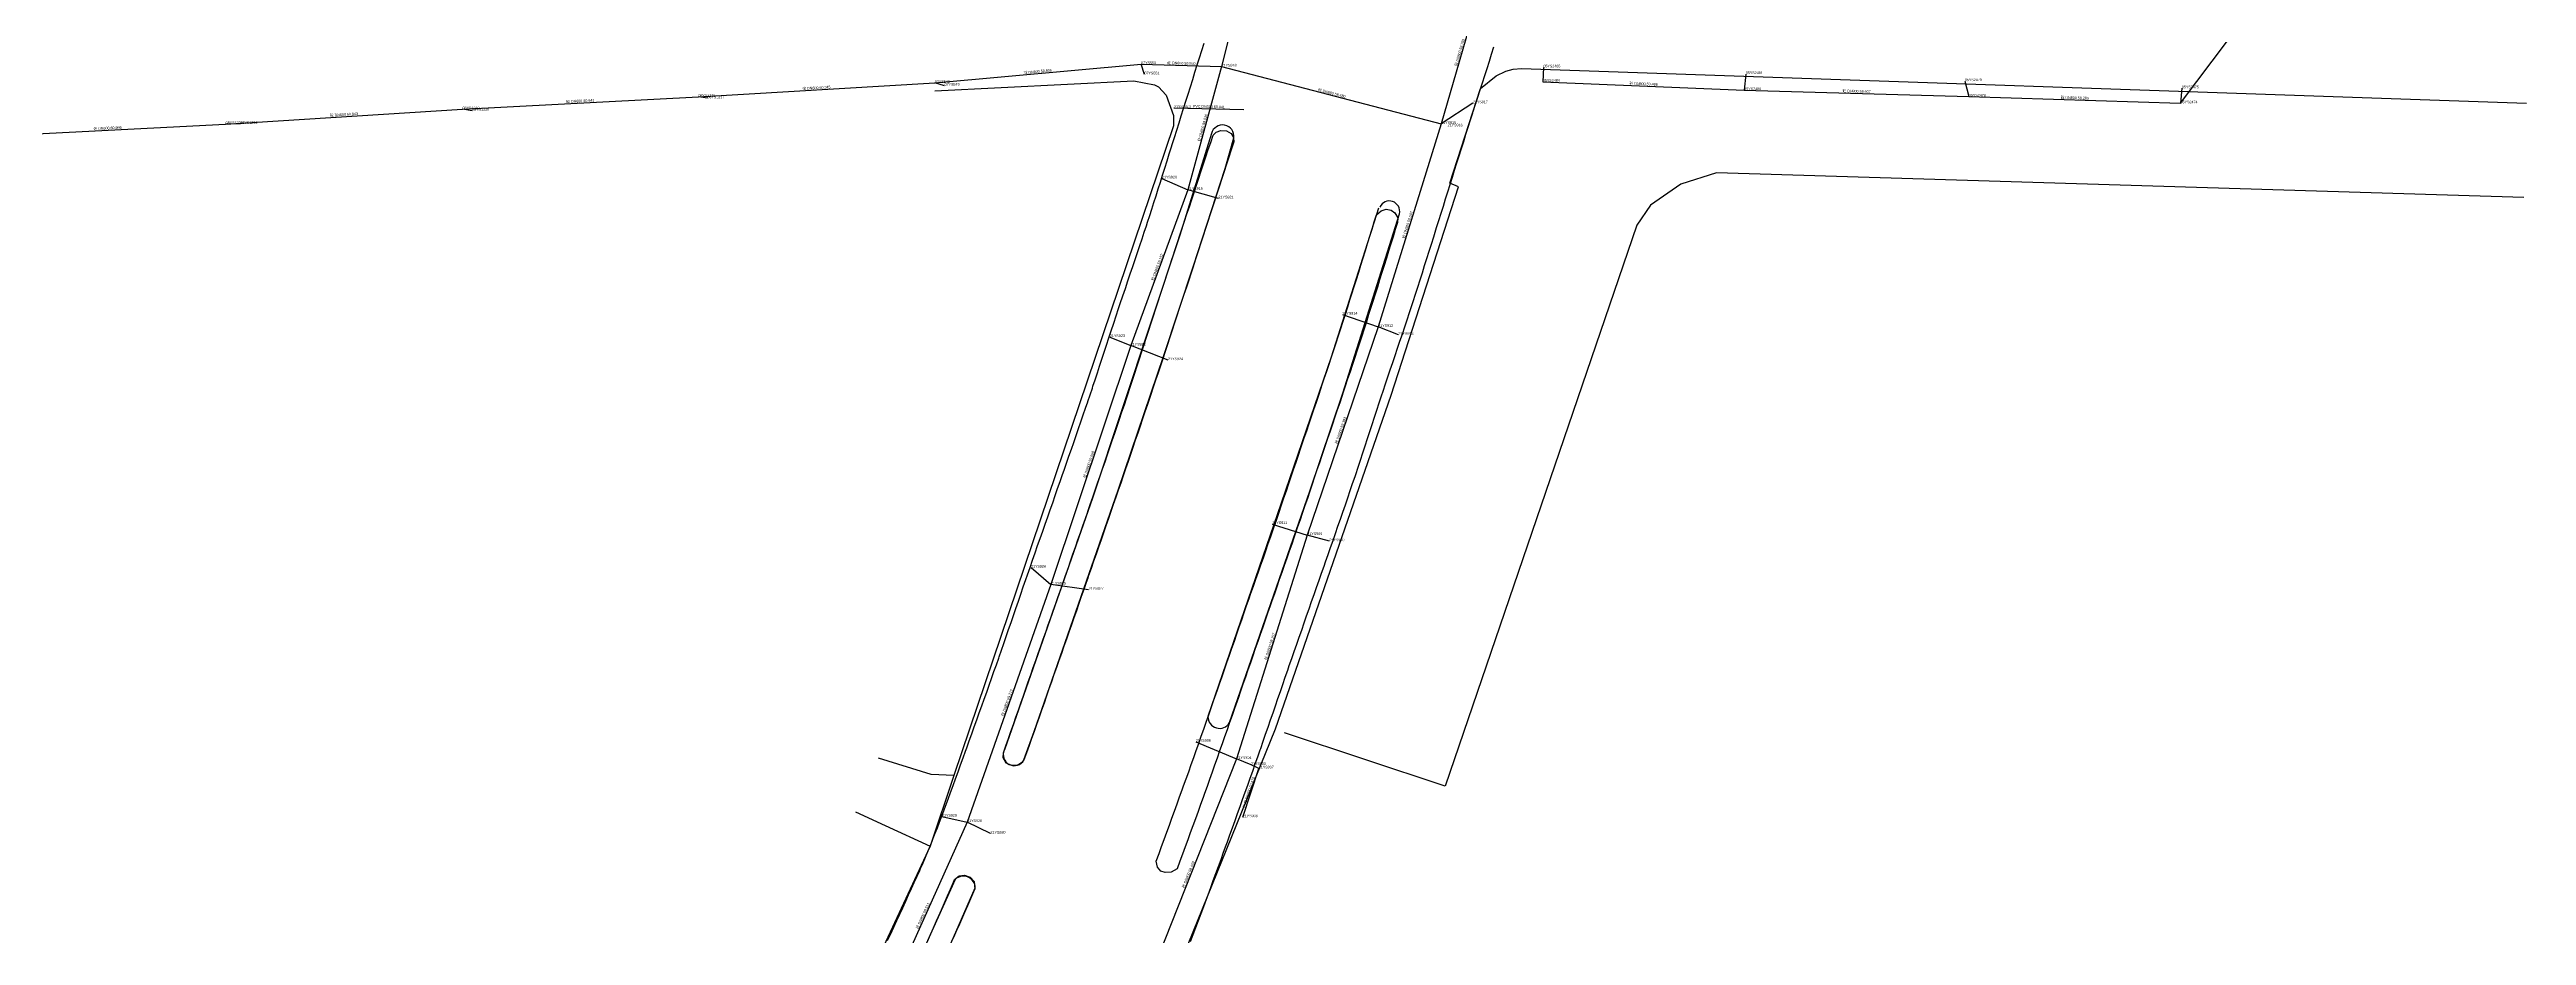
# Model space of a CAD drawing. Extents: x 563510 to 564800, y 3598549 to 3601000.
# Drawn here: x 564112 to 564441.3, y 3599605 to 3599722.7 of the extents above; entities that cross this region are included whole.
import ezdxf
from ezdxf.enums import TextEntityAlignment as Align

# ---------------------------------------------------------------- set-up
doc = ezdxf.new("R2010")
doc.units = 0
for name, color, linetype in [('DLSS', 8, 'CONTINUOUS'), ('JT_JT', 252, 'CONTINUOUS'), ('YSDSX', 3, 'CONTINUOUS'), ('YSLINE', 3, 'CONTINUOUS'), ('YSXSX', 3, 'CONTINUOUS'), ('ZBTZ', 8, 'CONTINUOUS')]:
    doc.layers.add(name, color=color, linetype=linetype)
doc.styles.add('GXDBZ', font='GXDBZ')
doc.styles.add('GXXBZ', font='GXXBZ')

msp = doc.modelspace()

# ---------------------------------------------------------------- linework, layer by layer
at = {"layer": 'DLSS'}
for points in [[(564229.6708269378, 3599717.244635295), (564256.1410558795, 3599718.58425227), (564258.8612182137, 3599718.027170384), (564259.3963293462, 3599717.782054961), (564260.4219648133, 3599716.667888656), (564261.4051946286, 3599713.967655161), (564261.3960725692, 3599712.576226983), (564232.1960474844, 3599626.261271187)], [(564232.1960474844, 3599626.261271187), (564229.1792791041, 3599626.40484364), (564222.1760664379, 3599628.558412704)], [(564219.1050873876, 3599621.429650997), (564223.0677427737, 3599619.633360406), (564229.035, 3599616.879)], [(564229.035, 3599616.879), (564216.6279450455, 3599590.205206078), (564209.371, 3599575.875000002), (564203.382, 3599564.539), (564199.775, 3599557.757), (564192.7783470488, 3599558.076518614), (564188.584197048, 3599557.922642681)]]:
    msp.add_lwpolyline(points, dxfattribs=at)
at = {"layer": 'DLSS', "linetype": 'CONTINUOUS'}
for points in [[(564274.9422445559, 3599632.476445274), (564290.3285146728, 3599676.794104752), (564299.2871079516, 3599704.494725964), (564298.1272674846, 3599704.954012946), (564302.224368144, 3599717.530140582), (564304.2943975332, 3599719.248301131), (564305.5769891725, 3599719.849593329), (564306.5593722657, 3599720.130106147), (564307.6638357597, 3599720.21141598), (564441.2696145065, 3599715.615370714)], [(564440.9135716207, 3599703.071903549), (564333.575689013, 3599706.326115516), (564328.8651191582, 3599704.839440939), (564324.8363487154, 3599702.051926741), (564322.976909324, 3599699.388302512), (564297.5103398329, 3599624.855278777), (564276.1470937862, 3599631.9583143)]]:
    msp.add_lwpolyline(points, dxfattribs=at)
msp.add_lwpolyline([(564266.4457733646, 3599711.556481378), (564262.253, 3599698.045), (564250.664, 3599663.23), (564238.921939279, 3599629.666989968, 0.9812114270826499), (564241.5239999999, 3599628.337), (564242.8589999999, 3599632.121000001), (564247.3597954615, 3599644.944233078), (564254.053, 3599664.186), (564260.1193816793, 3599682.087436811), (564264.042, 3599694), (564268.270833787, 3599706.931598385), (564269.4244487006, 3599711.005116049, 0.9443035505724598), (564266.4457733652, 3599711.556481378, 0.9443035505724598)], format="xyb", dxfattribs=at)
at = {"layer": 'DLSS'}
msp.add_lwpolyline([(564288.6697598863, 3599701.654679558), (564282.3778008388, 3599681.865752989), (564275.7243439351, 3599662.430782358), (564265.9854862777, 3599634.120894291, 0.7816454479576782), (564268.8629999994, 3599633.299), (564279.5160000001, 3599664.036000001), (564283.922, 3599677.066), (564291.4341889939, 3599700.915258527, 0.9064078087261909), (564288.8283798475, 3599701.796937035, 0.9064078087261909)], format="xyb", dxfattribs=at)
at = {"layer": 'DLSS', "linetype": 'CONTINUOUS'}
msp.add_lwpolyline([(564206.9382823315, 3599554.890848888), (564208.831, 3599558.199), (564211.678, 3599563.481), (564214.624, 3599569.025), (564216.937, 3599573.457), (564220.136, 3599579.684), (564224.761, 3599588.93), (564227.1358773082, 3599593.803660034), (564232.17, 3599604.748), (564235.0453048446, 3599611.344547969, 0.6545275220983724), (564232.3910886407, 3599612.467029496), (564225.578, 3599597.428000001), (564219.6902263738, 3599585.384858493), (564212.0117784478, 3599570.425598502), (564204.3328462901, 3599555.952428949, 0.7859240838593142)], format="xyb", close=True, dxfattribs=at)
at = {"layer": 'JT_JT', "linetype": 'CONTINUOUS'}
for points in [[(564250, 3599675.929081968), (564250.015, 3599675.973), (564250.315, 3599676.859), (564250.611, 3599677.737), (564250.693, 3599677.982), (564250.986, 3599678.86), (564251.282, 3599679.753), (564251.582, 3599680.659), (564251.884, 3599681.578), (564252.19, 3599682.509), (564252.499, 3599683.452000002), (564252.812, 3599684.406000002), (564253.129, 3599685.371000001), (564253.45, 3599686.348), (564253.7760000001, 3599687.336), (564254.108, 3599688.337), (564254.327, 3599688.996000001), (564254.664, 3599690.004), (564254.998, 3599690.997), (564255.328, 3599691.975), (564255.6540000001, 3599692.94), (564255.976, 3599693.892), (564256.2940000001, 3599694.83), (564256.606, 3599695.756), (564256.914, 3599696.668), (564257.215, 3599697.566000001), (564257.5100000001, 3599698.449), (564257.798, 3599699.317), (564257.956, 3599699.798), (564258.236, 3599700.655), (564258.519, 3599701.526), (564258.803, 3599702.41), (564259.09, 3599703.306000002), (564259.378, 3599704.211), (564259.668, 3599705.126), (564259.959, 3599706.048999999), (564260.252, 3599706.98), (564260.547, 3599707.918), (564260.844, 3599708.863), (564261.142, 3599709.814), (564261.2320000001, 3599710.099), (564261.532, 3599711.056000001), (564261.833, 3599712.013000001), (564262.134, 3599712.972), (564262.435, 3599713.931000002), (564262.7370000001, 3599714.891000001), (564263.039, 3599715.851000001), (564263.3420000001, 3599716.813), (564263.6450000001, 3599717.776000002), (564263.949, 3599718.74), (564264.254, 3599719.706), (564264.56, 3599720.673), (564264.8670000001, 3599721.643), (564265.175, 3599722.614), (564265.4839999999, 3599723.589)], [(564263.6510000001, 3599604.213), (564264.019, 3599605.142000002), (564264.3819999999, 3599606.075), (564264.738, 3599607.009), (564265.091, 3599607.945), (564265.44, 3599608.882), (564265.786, 3599609.82), (564266.009, 3599610.426000001), (564266.353, 3599611.365000001), (564266.696, 3599612.304), (564267.038, 3599613.244), (564267.38, 3599614.184), (564267.7210000001, 3599615.124), (564268.061, 3599616.064), (564268.4010000001, 3599617.004), (564268.561, 3599617.445), (564268.9, 3599618.386000002), (564269.239, 3599619.327), (564269.578, 3599620.267), (564269.916, 3599621.208), (564270.254, 3599622.15), (564270.5920000001, 3599623.091), (564270.929, 3599624.033000001), (564271.265, 3599624.974), (564271.6, 3599625.916000001), (564271.935, 3599626.859), (564272.2679999999, 3599627.802), (564272.601, 3599628.745), (564272.932, 3599629.688), (564272.995, 3599629.867), (564273.324, 3599630.811000001), (564273.652, 3599631.756), (564273.9800000001, 3599632.701000001), (564274.306, 3599633.646), (564274.632, 3599634.591), (564274.957, 3599635.537000002), (564275.2829999999, 3599636.483000002), (564275.608, 3599637.428000001), (564275.933, 3599638.374), (564276.259, 3599639.319), (564276.586, 3599640.264), (564276.797, 3599640.876), (564277.125, 3599641.821000002), (564277.453, 3599642.765), (564277.7829999999, 3599643.71), (564278.1120000001, 3599644.654), (564278.442, 3599645.598), (564278.7729999999, 3599646.541), (564279.1039999999, 3599647.485), (564279.435, 3599648.429), (564279.7660000001, 3599649.372), (564280.0970000001, 3599650.316), (564280.428, 3599651.26), (564280.759, 3599652.203000001), (564281.089, 3599653.147), (564281.42, 3599654.091), (564281.622, 3599654.667), (564281.952, 3599655.611), (564282.281, 3599656.555), (564282.61, 3599657.5), (564282.9390000001, 3599658.444), (564283.2660000001, 3599659.389), (564283.593, 3599660.334), (564283.919, 3599661.279), (564284.245, 3599662.225), (564284.568, 3599663.171), (564284.8910000001, 3599664.118000001), (564285.212, 3599665.065), (564285.531, 3599666.012), (564285.621, 3599666.278), (564285.937, 3599667.227), (564286.252, 3599668.176000002), (564286.566, 3599669.125000002), (564286.879, 3599670.075), (564287.191, 3599671.025), (564287.502, 3599671.976000001), (564287.814, 3599672.926000002), (564288.126, 3599673.876000001), (564288.438, 3599674.826000002), (564288.751, 3599675.776), (564289.066, 3599676.725000001), (564289.2710000001, 3599677.343000002), (564289.589, 3599678.291), (564289.907, 3599679.239), (564290.2270000001, 3599680.187), (564290.547, 3599681.134), (564290.8680000001, 3599682.081), (564291.188, 3599683.028), (564291.509, 3599683.976000001), (564291.828, 3599684.923), (564292.1460000001, 3599685.871000001), (564292.463, 3599686.82), (564292.777, 3599687.769), (564292.954, 3599688.305), (564293.264, 3599689.255), (564293.573, 3599690.206), (564293.879, 3599691.158000001), (564294.184, 3599692.111), (564294.4870000001, 3599693.064), (564294.789, 3599694.017), (564295.09, 3599694.971000002), (564295.3910000001, 3599695.924), (564295.69, 3599696.878), (564295.9900000001, 3599697.833), (564296.289, 3599698.787), (564296.378, 3599699.07), (564296.678, 3599700.024), (564296.9770000001, 3599700.979), (564297.277, 3599701.933000001), (564297.577, 3599702.887), (564297.877, 3599703.841000002), (564298.177, 3599704.795), (564298.4770000001, 3599705.748), (564298.7770000001, 3599706.702), (564299.078, 3599707.656000001), (564299.379, 3599708.609), (564299.681, 3599709.563), (564299.9820000001, 3599710.516000001), (564300.285, 3599711.468999999), (564300.588, 3599712.423), (564300.8910000001, 3599713.375), (564301.195, 3599714.328000001), (564301.251, 3599714.504), (564301.557, 3599715.456), (564301.8620000001, 3599716.408000001), (564302.168, 3599717.361000002), (564302.4739999999, 3599718.313), (564302.78, 3599719.265), (564303.086, 3599720.217), (564303.39, 3599721.169), (564303.694, 3599722.122), (564303.997, 3599723.075)], [(564223.4, 3599604.349), (564223.81, 3599605.231), (564224.2170000001, 3599606.108000002), (564224.621, 3599606.98), (564225.0210000001, 3599607.846000002), (564225.416, 3599608.706), (564225.807, 3599609.558), (564226.191, 3599610.402), (564226.5690000001, 3599611.236), (564226.94, 3599612.059), (564227.302, 3599612.87), (564227.656, 3599613.667), (564227.761, 3599613.906000002), (564228.0989999999, 3599614.681000002), (564228.426, 3599615.437), (564228.738, 3599616.171), (564229.035, 3599616.879), (564229.313, 3599617.558000001), (564229.463, 3599617.927), (564229.7270000001, 3599618.594), (564230.004, 3599619.307000002), (564230.292, 3599620.062), (564230.5910000001, 3599620.856), (564230.9, 3599621.685), (564231.2180000001, 3599622.547), (564231.429, 3599623.119), (564231.759, 3599624.02), (564232.09, 3599624.927), (564232.422, 3599625.838), (564232.755, 3599626.753999999), (564233.088, 3599627.673), (564233.422, 3599628.596000001), (564233.757, 3599629.523), (564233.914, 3599629.958), (564234.25, 3599630.886000001), (564234.584, 3599631.814), (564234.918, 3599632.74), (564235.2500000001, 3599633.665), (564235.582, 3599634.589), (564235.912, 3599635.51), (564236.24, 3599636.428000001), (564236.567, 3599637.344), (564236.892, 3599638.257), (564237.215, 3599639.165000002), (564237.535, 3599640.07), (564237.8520000001, 3599640.969), (564238.165, 3599641.862), (564238.2239999999, 3599642.03), (564238.536, 3599642.924), (564238.85, 3599643.827), (564239.166, 3599644.74), (564239.4839999999, 3599645.660000001), (564239.804, 3599646.588), (564240.125, 3599647.523000002), (564240.449, 3599648.465), (564240.7760000001, 3599649.413), (564241.1049999999, 3599650.369), (564241.436, 3599651.331), (564241.7710000001, 3599652.301000001), (564241.99, 3599652.932), (564242.328, 3599653.907), (564242.666, 3599654.878), (564243.002, 3599655.843999999), (564243.3379999999, 3599656.806000001), (564243.673, 3599657.765), (564244.0079999999, 3599658.720000001), (564244.3420000001, 3599659.672), (564244.674, 3599660.621000001), (564245.006, 3599661.568), (564245.338, 3599662.512), (564245.668, 3599663.453000001), (564245.997, 3599664.392), (564246.325, 3599665.328), (564246.652, 3599666.261000001), (564246.851, 3599666.829), (564247.176, 3599667.758), (564247.499, 3599668.685000002), (564247.821, 3599669.609), (564248.1410000001, 3599670.531000002), (564248.46, 3599671.449), (564248.777, 3599672.364), (564249.091, 3599673.274), (564249.402, 3599674.18), (564249.71, 3599675.08), (564250, 3599675.929081968)]]:
    msp.add_lwpolyline(points, dxfattribs=at)
at = {"layer": 'JT_JT'}
for points in [[(564250, 3599661.314070122), (564250.009, 3599661.34), (564250.336, 3599662.285), (564250.664, 3599663.23), (564250.991, 3599664.175), (564251.317, 3599665.12), (564251.6429999999, 3599666.065), (564251.969, 3599667.011000001), (564252.294, 3599667.957), (564252.619, 3599668.902), (564252.943, 3599669.849), (564253.2660000001, 3599670.795), (564253.589, 3599671.741000001), (564253.91, 3599672.688), (564254.231, 3599673.635), (564254.551, 3599674.583), (564254.87, 3599675.53), (564255.188, 3599676.479), (564255.328, 3599676.899), (564255.644, 3599677.848), (564255.959, 3599678.797), (564256.272, 3599679.747), (564256.585, 3599680.697), (564256.897, 3599681.647), (564257.208, 3599682.597), (564257.519, 3599683.548), (564257.829, 3599684.498), (564258.139, 3599685.449), (564258.449, 3599686.4), (564258.7579999999, 3599687.351000001), (564259.068, 3599688.302), (564259.377, 3599689.253), (564259.686, 3599690.204), (564259.996, 3599691.155), (564260.305, 3599692.105), (564260.616, 3599693.056000001), (564260.926, 3599694.007), (564261.2370000001, 3599694.957), (564261.315, 3599695.195), (564261.627, 3599696.145), (564261.94, 3599697.095), (564262.253, 3599698.045), (564262.567, 3599698.995), (564262.88, 3599699.944), (564263.195, 3599700.893), (564263.509, 3599701.843000001), (564263.824, 3599702.792), (564264.139, 3599703.741000001), (564264.454, 3599704.69), (564264.769, 3599705.639), (564265.084, 3599706.588), (564265.4, 3599707.537), (564265.715, 3599708.486), (564266.03, 3599709.435), (564266.344, 3599710.385), (564266.659, 3599711.334), (564267.078, 3599711.761000001), (564267.679, 3599711.967), (564268.444, 3599711.935), (564269.051, 3599711.579), (564269.377, 3599711.06), (564269.415, 3599710.432), (564269.384, 3599710.337), (564269.073, 3599709.387), (564268.7629999999, 3599708.436), (564268.452, 3599707.485), (564268.1410000001, 3599706.535), (564267.831, 3599705.584), (564267.52, 3599704.634), (564267.21, 3599703.683), (564266.899, 3599702.733), (564266.589, 3599701.782), (564266.2779999999, 3599700.832), (564265.9670000001, 3599699.881), (564265.656, 3599698.931000001), (564265.345, 3599697.98), (564265.035, 3599697.03), (564264.7239999999, 3599696.079), (564264.412, 3599695.129), (564264.101, 3599694.179), (564264.042, 3599694), (564263.731, 3599693.049), (564263.419, 3599692.099), (564263.108, 3599691.149), (564262.796, 3599690.199), (564262.483, 3599689.249), (564262.171, 3599688.299), (564261.858, 3599687.349), (564261.545, 3599686.399), (564261.2320000001, 3599685.45), (564260.918, 3599684.5), (564260.6039999999, 3599683.551000001), (564260.29, 3599682.602), (564259.975, 3599681.652), (564259.659, 3599680.704), (564259.343, 3599679.755), (564259.027, 3599678.806000001), (564258.709, 3599677.858), (564258.3910000001, 3599676.91), (564258.073, 3599675.962), (564257.931, 3599675.542), (564257.611, 3599674.594), (564257.29, 3599673.647), (564256.969, 3599672.7), (564256.647, 3599671.753), (564256.324, 3599670.807), (564256.001, 3599669.86), (564255.677, 3599668.914), (564255.353, 3599667.968000001), (564255.029, 3599667.022), (564254.704, 3599666.077), (564254.378, 3599665.131), (564254.053, 3599664.186), (564253.7270000001, 3599663.24), (564253.4, 3599662.295), (564253.073, 3599661.35), (564252.747, 3599660.405), (564252.419, 3599659.46), (564252.0920000001, 3599658.515), (564251.764, 3599657.57), (564251.436, 3599656.625), (564251.108, 3599655.681000001), (564250.78, 3599654.736), (564250.451, 3599653.792), (564250.122, 3599652.848), (564250, 3599652.498636364)], [(564250, 3599652.498636364), (564249.792, 3599651.903), (564249.476, 3599650.995), (564249.1460000001, 3599650.051000001), (564248.817, 3599649.107), (564248.4870000001, 3599648.163), (564248.156, 3599647.219), (564247.826, 3599646.275), (564247.495, 3599645.331), (564247.165, 3599644.387), (564246.834, 3599643.444), (564246.503, 3599642.5), (564246.172, 3599641.556000001), (564245.841, 3599640.613), (564245.51, 3599639.669), (564245.179, 3599638.726000001), (564244.8470000001, 3599637.782), (564244.5160000001, 3599636.839), (564244.185, 3599635.895), (564243.853, 3599634.952), (564243.522, 3599634.008), (564243.19, 3599633.065), (564242.8589999999, 3599632.121000001), (564242.527, 3599631.178000001), (564242.195, 3599630.234), (564241.864, 3599629.291), (564241.524, 3599628.337), (564241.214, 3599627.944), (564240.634, 3599627.587), (564239.829, 3599627.619), (564239.1429999999, 3599627.893), (564238.774, 3599628.612), (564238.788, 3599629.285), (564239.119, 3599630.229), (564239.45, 3599631.172), (564239.782, 3599632.116000001), (564240.113, 3599633.059), (564240.444, 3599634.003), (564240.7760000001, 3599634.946000001), (564241.1070000001, 3599635.89), (564241.438, 3599636.833), (564241.77, 3599637.777), (564242.101, 3599638.72), (564242.432, 3599639.664), (564242.7629999999, 3599640.607), (564243.094, 3599641.551000001), (564243.425, 3599642.495), (564243.756, 3599643.438), (564244.087, 3599644.382), (564244.418, 3599645.326000001), (564244.749, 3599646.269), (564245.079, 3599647.213), (564245.41, 3599648.157), (564245.74, 3599649.101000001), (564246.07, 3599650.045), (564246.4010000001, 3599650.989), (564246.731, 3599651.933), (564247.048, 3599652.841), (564247.378, 3599653.785), (564247.707, 3599654.729), (564248.037, 3599655.673), (564248.366, 3599656.617), (564248.695, 3599657.562), (564249.024, 3599658.506), (564249.3520000001, 3599659.451000001), (564249.681, 3599660.395), (564250, 3599661.314070122)], [(564228.689, 3599604.217), (564229.096, 3599605.131), (564229.502, 3599606.045), (564229.906, 3599606.96), (564230.149, 3599607.514), (564230.55, 3599608.43), (564230.949, 3599609.347), (564231.348, 3599610.264), (564231.745, 3599611.181000001), (564232.144, 3599612.099), (564232.303, 3599612.466), (564232.922, 3599612.918), (564233.605, 3599613.006), (564234.372, 3599612.772), (564234.9010000001, 3599612.176000001), (564234.97, 3599611.169), (564234.811, 3599610.802), (564234.413, 3599609.885), (564234.015, 3599608.967), (564233.6170000001, 3599608.05), (564233.218, 3599607.133), (564232.817, 3599606.217), (564232.573, 3599605.663), (564232.17, 3599604.748)]]:
    msp.add_lwpolyline(points, dxfattribs=at)
msp.add_lwpolyline([(564261.87, 3599613.862), (564261.086, 3599613.42), (564260.282, 3599613.371000001), (564259.7170000001, 3599613.566), (564259.269, 3599614.084), (564259.101, 3599614.886000001), (564259.101, 3599614.886000001), (564259.4739999999, 3599615.907), (564259.817, 3599616.846000001), (564260.16, 3599617.786000001), (564260.504, 3599618.725), (564260.8470000001, 3599619.664), (564261.19, 3599620.603), (564261.5329999999, 3599621.543), (564261.875, 3599622.483), (564262.216, 3599623.423), (564262.555, 3599624.363), (564262.743, 3599624.886000001), (564263.081, 3599625.827), (564263.417, 3599626.769), (564263.752, 3599627.711), (564264.086, 3599628.654), (564264.419, 3599629.597), (564264.752, 3599630.54), (564265.084, 3599631.483), (564265.416, 3599632.426000001), (564265.747, 3599633.37), (564266.077, 3599634.314), (564266.407, 3599635.258), (564266.7370000001, 3599636.202), (564267.065, 3599637.146), (564267.197, 3599637.523), (564267.525, 3599638.468000001), (564267.8520000001, 3599639.413), (564268.18, 3599640.358), (564268.507, 3599641.303000001), (564268.834, 3599642.248), (564269.161, 3599643.193), (564269.488, 3599644.138000001), (564269.815, 3599645.083), (564270.1429999999, 3599646.027), (564270.47, 3599646.972), (564270.798, 3599647.917), (564271.127, 3599648.861), (564271.456, 3599649.806000001), (564271.691, 3599650.478), (564272.0210000001, 3599651.422), (564272.3520000001, 3599652.366000001), (564272.683, 3599653.309), (564273.014, 3599654.253), (564273.344, 3599655.197), (564273.674, 3599656.141000001), (564274.003, 3599657.085), (564274.332, 3599658.03), (564274.659, 3599658.975), (564274.796, 3599659.371000001), (564275.12, 3599660.317), (564275.444, 3599661.263000001), (564275.767, 3599662.21), (564276.089, 3599663.157), (564276.41, 3599664.104), (564276.731, 3599665.051000001), (564277.051, 3599665.998), (564277.372, 3599666.945), (564277.692, 3599667.893), (564278.012, 3599668.84), (564278.333, 3599669.787), (564278.4670000001, 3599670.183), (564278.788, 3599671.13), (564279.1089999999, 3599672.077), (564279.431, 3599673.024), (564279.751, 3599673.971000001), (564280.072, 3599674.919), (564280.392, 3599675.866000001), (564280.711, 3599676.814), (564281.029, 3599677.762), (564281.136, 3599678.08), (564281.452, 3599679.029), (564281.7679999999, 3599679.978), (564282.082, 3599680.927), (564282.3960000001, 3599681.877), (564282.708, 3599682.827), (564283.02, 3599683.777), (564283.33, 3599684.728), (564283.64, 3599685.679), (564283.948, 3599686.63), (564284.255, 3599687.582), (564284.561, 3599688.534), (564284.865, 3599689.486), (564285.1170000001, 3599690.28), (564285.419, 3599691.233), (564285.72, 3599692.187), (564286.019, 3599693.141000001), (564286.317, 3599694.096000001), (564286.615, 3599695.05), (564286.912, 3599696.005), (564287.208, 3599696.96), (564287.505, 3599697.915), (564287.8, 3599698.871000001), (564288.096, 3599699.826000001), (564288.392, 3599700.781000001), (564288.99, 3599701.309), (564289.672, 3599701.517), (564290.3570000001, 3599701.402), (564290.843, 3599701.046), (564291.211, 3599700.367), (564291.177, 3599699.767), (564290.882, 3599698.811), (564290.586, 3599697.856), (564290.29, 3599696.901), (564289.994, 3599695.946000001), (564289.698, 3599694.991000001), (564289.4010000001, 3599694.036000001), (564289.103, 3599693.081), (564288.805, 3599692.126), (564288.505, 3599691.172), (564288.205, 3599690.219), (564287.9029999999, 3599689.265), (564287.65, 3599688.472), (564287.346, 3599687.519), (564287.041, 3599686.567), (564286.7339999999, 3599685.615), (564286.425, 3599684.664), (564286.116, 3599683.713), (564285.805, 3599682.762), (564285.494, 3599681.812), (564285.181, 3599680.862), (564284.868, 3599679.913), (564284.553, 3599678.963), (564284.238, 3599678.014), (564283.922, 3599677.066), (564283.815, 3599676.747), (564283.497, 3599675.799), (564283.178, 3599674.851000001), (564282.858, 3599673.904), (564282.537, 3599672.957), (564282.216, 3599672.01), (564281.895, 3599671.063), (564281.574, 3599670.116000001), (564281.253, 3599669.168), (564281.119, 3599668.772), (564280.798, 3599667.825), (564280.478, 3599666.878), (564280.157, 3599665.931000001), (564279.837, 3599664.983), (564279.5160000001, 3599664.036000001), (564279.196, 3599663.089), (564278.874, 3599662.142), (564278.552, 3599661.195), (564278.23, 3599660.249), (564277.906, 3599659.303000001), (564277.581, 3599658.357), (564277.444, 3599657.96), (564277.1170000001, 3599657.015), (564276.789, 3599656.07), (564276.46, 3599655.126), (564276.13, 3599654.182), (564275.799, 3599653.238), (564275.469, 3599652.295), (564275.1379999999, 3599651.351000001), (564274.807, 3599650.407), (564274.4770000001, 3599649.463), (564274.2420000001, 3599648.791), (564273.913, 3599647.847), (564273.584, 3599646.902), (564273.256, 3599645.958), (564272.928, 3599645.013000001), (564272.601, 3599644.068), (564272.274, 3599643.123), (564271.947, 3599642.178000001), (564271.62, 3599641.233), (564271.293, 3599640.288), (564270.966, 3599639.343000001), (564270.6379999999, 3599638.398), (564270.31, 3599637.453), (564269.9820000001, 3599636.509), (564269.851, 3599636.132), (564269.522, 3599635.187), (564269.193, 3599634.243), (564268.863, 3599633.299), (564268.532, 3599632.355), (564268.201, 3599631.412), (564267.87, 3599630.468000001), (564267.538, 3599629.525), (564267.205, 3599628.582), (564266.871, 3599627.639), (564266.537, 3599626.697), (564266.202, 3599625.755), (564265.866, 3599624.813), (564265.529, 3599623.871000001), (564265.341, 3599623.349), (564265.001, 3599622.408000001), (564264.66, 3599621.468000001), (564264.319, 3599620.528), (564263.976, 3599619.589), (564263.6329999999, 3599618.649), (564263.29, 3599617.71), (564262.946, 3599616.771), (564262.603, 3599615.832), (564262.26, 3599614.893)], close=True, dxfattribs=at)
at = {"layer": 'YSLINE', "linetype": 'CONTINUOUS'}
for p, q in [((564270.84, 3599732.778), (564267.796, 3599720.473)), ((564302.465, 3599731.694), (564296.971, 3599712.846)), ((564395.286, 3599715.593), (564408.393, 3599733.015)), ((564229.671, 3599718.284), (564257.089, 3599720.791)), ((564257.538, 3599719.421), (564257.089, 3599720.791)), ((564257.089, 3599720.791), (564267.796, 3599720.473)), ((564267.796, 3599720.473), (564263.304, 3599704.076)), ((564267.796, 3599720.473), (564296.971, 3599712.846)), ((564310.576, 3599720.353), (564310.502, 3599718.447)), ((564337.488, 3599719.46), (564337.278, 3599717.333)), ((564366.604, 3599718.526), (564367.14, 3599716.481)), ((564166.886, 3599714.797), (564198.233, 3599716.448)), ((564198.233, 3599716.448), (564229.671, 3599718.284)), ((564199.43, 3599716.253), (564198.233, 3599716.448)), ((564230.97, 3599717.917), (564229.671, 3599718.284)), ((564301.203, 3599715.595), (564296.971, 3599712.846)), ((564310.502, 3599718.447), (564337.278, 3599717.333)), ((564337.278, 3599717.333), (564367.14, 3599716.481)), ((564367.14, 3599716.481), (564395.286, 3599715.593)), ((564395.452, 3599717.583), (564395.286, 3599715.593)), ((564104.013, 3599711.199), (564135.385, 3599712.829)), ((564135.385, 3599712.829), (564166.886, 3599714.797)), ((564137.348, 3599712.835), (564135.385, 3599712.829)), ((564168.158, 3599714.592), (564166.886, 3599714.797)), ((564261.465, 3599714.979), (564270.747, 3599714.75)), ((564296.971, 3599712.846), (564288.609, 3599685.872)), ((564259.865, 3599705.599), (564263.304, 3599704.076)), ((564263.304, 3599704.076), (564255.714, 3599683.392)), ((564267.382, 3599702.953), (564263.304, 3599704.076)), ((564288.609, 3599685.872), (564279.191, 3599658.213)), ((564283.856, 3599687.509), (564288.609, 3599685.872)), ((564291.312, 3599684.823), (564288.609, 3599685.872)), ((564255.714, 3599683.392), (564245.102, 3599651.637)), ((564252.944, 3599684.516), (564255.714, 3599683.392)), ((564260.683, 3599681.456), (564255.714, 3599683.392)), ((564274.531, 3599659.674), (564279.191, 3599658.213)), ((564279.191, 3599658.213), (564269.766, 3599628.481)), ((564282.131, 3599657.404), (564279.191, 3599658.213)), ((564242.459, 3599653.889), (564245.102, 3599651.637)), ((564245.102, 3599651.637), (564233.957, 3599620.08)), ((564250.122, 3599650.938), (564245.102, 3599651.637)), ((564264.373, 3599630.755), (564269.766, 3599628.481)), ((564269.766, 3599628.481), (564257.505, 3599597.544)), ((564271.704, 3599627.669), (564269.766, 3599628.481)), ((564270.604, 3599620.731), (564272.734, 3599627.214)), ((564272.734, 3599627.214), (564271.704, 3599627.669)), ((564233.957, 3599620.08), (564222.691, 3599594.982)), ((564230.617, 3599620.807), (564233.957, 3599620.08)), ((564237.072, 3599618.541), (564233.957, 3599620.08))]:
    msp.add_line(p, q, dxfattribs=at)
at = {"layer": 'ZBTZ', "color": 8, "linetype": 'CONTINUOUS'}
for points in [[(564263.3667898509, 3599603.847968711), (564274.9422445559, 3599632.476445274)], [(564232.1960474844, 3599626.261271187), (564229.035, 3599616.879)]]:
    msp.add_lwpolyline(points, dxfattribs=at)

# ---------------------------------------------------------------- texts
at = {"layer": 'YSDSX', "style": 'GXDBZ'}
for s, p in [('07YS548', (564229.671, 3599718.284)), ('07YS550', (564257.089, 3599720.791)), ('07YS551', (564257.538, 3599719.421)), ('21YS918', (564267.796, 3599720.473)), ('05YS2484', (564310.502, 3599718.447)), ('05YS2485', (564310.576, 3599720.353)), ('05YS2481', (564337.488, 3599719.46)), ('05YS2479', (564366.604, 3599718.526)), ('08YS1216', (564198.233, 3599716.448)), ('08YS1217', (564199.43, 3599716.253)), ('07YS549', (564230.97, 3599717.917)), ('21YS1043', (564261.465, 3599714.979)), ('21YS917', (564301.203, 3599715.595)), ('05YS2480', (564337.278, 3599717.333)), ('05YS2478', (564367.14, 3599716.481)), ('05YS2474', (564395.286, 3599715.593)), ('05YS2475', (564395.452, 3599717.583)), ('08YS1225', (564135.385, 3599712.829)), ('08YS1226', (564137.348, 3599712.835)), ('08YS1219', (564166.886, 3599714.797)), ('08YS1220', (564168.158, 3599714.592)), ('21YS915', (564296.971, 3599712.846)), ('21YS916', (564297.847, 3599712.515)), ('21YS920', (564259.865, 3599705.599)), ('21YS919', (564263.304, 3599704.076)), ('21YS921', (564267.382, 3599702.953)), ('21YS914', (564283.856, 3599687.509)), ('21YS912', (564288.609, 3599685.872)), ('21YS923', (564252.944, 3599684.516)), ('21YS922', (564255.714, 3599683.392)), ('21YS913', (564291.312, 3599684.823)), ('21YS924', (564260.683, 3599681.456)), ('21YS911', (564274.531, 3599659.674)), ('21YS909', (564279.191, 3599658.213)), ('21YS910', (564282.131, 3599657.404)), ('21YS926', (564242.459, 3599653.889)), ('21YS925', (564245.102, 3599651.637)), ('21YS927', (564250.122, 3599650.938)), ('21YS906', (564264.373, 3599630.755)), ('21YS904', (564269.766, 3599628.481)), ('21YS905', (564271.704, 3599627.669)), ('21YS907', (564272.734, 3599627.214)), ('21YS929', (564230.617, 3599620.807)), ('21YS928', (564233.957, 3599620.08)), ('21YS908', (564270.604, 3599620.731)), ('21YS930', (564237.072, 3599618.541))]:
    msp.add_text(s, height=0.35, dxfattribs=at).set_placement(p)
at = {"layer": 'YSXSX', "style": 'GXXBZ'}
for s, rotation, p in [('砼 DN800 58.759', 73.7491373374932, (564299.718, 3599722.27)), ('砼 DN600 59.936', 5.224385758970308, (564243.38, 3599719.5375)), ('砼 DN600 59.550', 358.2988042025949, (564262.4425, 3599720.632)), ('砼 DN600 60.641', 3.014898043977128, (564182.5595, 3599715.6225)), ('砼 DN600 60.345', 3.342315073463937, (564213.952, 3599717.366)), ('PVC DN300 60.041', 358.5867192019177, (564266.1059999999, 3599714.8645)), ('砼 DN800 59.480', 345.3494704334672, (564282.3835, 3599716.6595)), ('砼 DN800 59.496', 357.6176161619561, (564323.89, 3599717.89)), ('砼 DN800 58.607', 358.3657235054329, (564352.209, 3599716.907)), ('砼 DN800 58.285', 358.1929304001163, (564381.213, 3599716.037)), ('砼 DN600 60.966', 2.974251487647627, (564119.699, 3599712.014)), ('砼 DN600 60.943', 3.574862302265951, (564151.1355000001, 3599713.813)), ('砼 DN800 59.030', 74.67956159740166, (564265.55, 3599712.274500001)), ('砼 DN800 58.597', 72.7764506065776, (564292.79, 3599699.359)), ('砼 DN800 59.152', 69.84937590108598, (564259.5090000001, 3599693.734)), ('砼 DN800 58.383', 71.19608928646215, (564283.9, 3599672.0425)), ('砼 DN800 59.058', 71.5212207685527, (564250.408, 3599667.5145)), ('砼 DN800 58.257', 72.4114650322534, (564274.4785, 3599643.347)), ('砼 DN800 59.272', 70.54828761054681, (564239.5295, 3599635.8585)), ('PVC DN200 60.476', 71.81197988110983, (564271.669, 3599623.9725)), ('砼 DN800 58.428', 68.38051275578674, (564263.6355, 3599613.0125)), ('砼 DN800 59.511', 65.82562645285034, (564228.324, 3599607.531))]:
    msp.add_text(s, height=0.35, rotation=rotation, dxfattribs=at).set_placement(p, align=Align.BOTTOM_CENTER)

doc.saveas('drawing.dxf')
